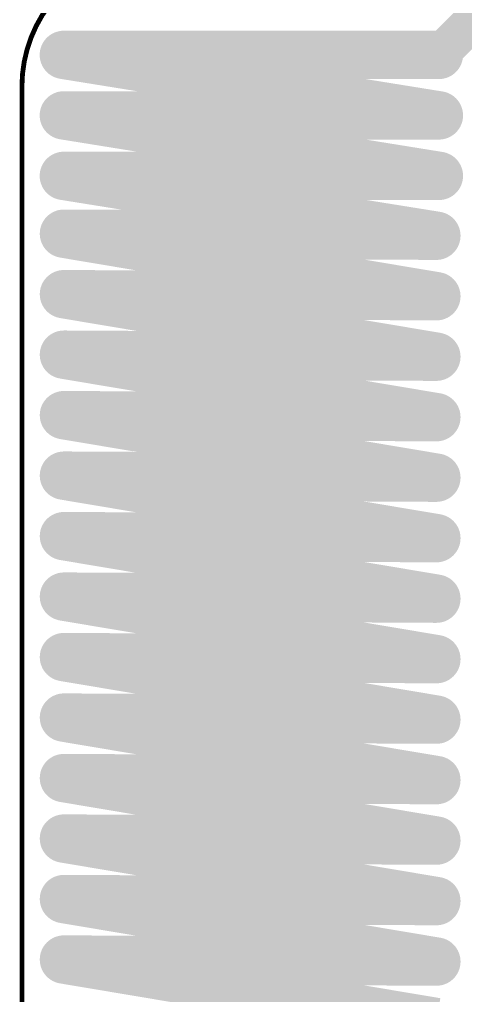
# Model space of a CAD drawing. Header units: millimetres. Extents: x 0 to 5337, y 0 to 5380.
# Drawn here: x 0.08 to 9.3, y 18.31 to 38.48 of the extents above; entities that cross this region are included whole.
import ezdxf

# ---------------------------------------------------------------- set-up
doc = ezdxf.new("R2010")
doc.units = ezdxf.units.MM
for name, color, linetype in [('BottomLayer', 5, 'Continuous'), ('BottomSolder', 6, 'Continuous'), ('Mechanical2', 216, 'Continuous'), ('TopLayer', 1, 'Continuous'), ('TopSolder', 216, 'Continuous'), ('ViaHoleLayer', 16, 'Continuous')]:
    doc.layers.add(name, color=color, linetype=linetype)

msp = doc.modelspace()

# ---------------------------------------------------------------- hatches: boundary and pattern name
at = {"layer": 'BottomLayer'}
h = msp.add_hatch(color=5, dxfattribs=at)
edge = h.paths.add_edge_path()
edge.add_arc((1, 37.75), 0.4, 0, 360)
h = msp.add_hatch(color=5, dxfattribs=at)
edge = h.paths.add_edge_path()
edge.add_arc((8.75, 37.75), 0.4, 0, 360)
h = msp.add_hatch(color=5, dxfattribs=at)
edge = h.paths.add_edge_path()
edge.add_arc((1, 36.5), 0.4, 0, 360)
h = msp.add_hatch(color=5, dxfattribs=at)
edge = h.paths.add_edge_path()
edge.add_arc((8.75, 36.5), 0.4, 0, 360)
h = msp.add_hatch(color=5, dxfattribs=at)
edge = h.paths.add_edge_path()
edge.add_arc((1, 35.25), 0.4, 0, 360)
h = msp.add_hatch(color=5, dxfattribs=at)
edge = h.paths.add_edge_path()
edge.add_arc((8.75, 35.25), 0.4, 0, 360)
h = msp.add_hatch(color=5, dxfattribs=at)
edge = h.paths.add_edge_path()
edge.add_arc((1.002, 34.055), 0.4, 0, 360)
h = msp.add_hatch(color=5, dxfattribs=at)
edge = h.paths.add_edge_path()
edge.add_arc((8.698, 34.013), 0.4, 0, 360)
h = msp.add_hatch(color=5, dxfattribs=at)
edge = h.paths.add_edge_path()
edge.add_arc((1.002, 32.805), 0.4, 0, 360)
h = msp.add_hatch(color=5, dxfattribs=at)
edge = h.paths.add_edge_path()
edge.add_arc((8.698, 32.763), 0.4, 0, 360)
h = msp.add_hatch(color=5, dxfattribs=at)
edge = h.paths.add_edge_path()
edge.add_arc((1.002, 31.555), 0.4, 0, 360)
h = msp.add_hatch(color=5, dxfattribs=at)
edge = h.paths.add_edge_path()
edge.add_arc((8.698, 31.513), 0.4, 0, 360)
h = msp.add_hatch(color=5, dxfattribs=at)
edge = h.paths.add_edge_path()
edge.add_arc((1.002, 30.305), 0.4, 0, 360)
h = msp.add_hatch(color=5, dxfattribs=at)
edge = h.paths.add_edge_path()
edge.add_arc((8.698, 30.263), 0.4, 0, 360)
h = msp.add_hatch(color=5, dxfattribs=at)
edge = h.paths.add_edge_path()
edge.add_arc((1.002, 29.055), 0.4, 0, 360)
h = msp.add_hatch(color=5, dxfattribs=at)
edge = h.paths.add_edge_path()
edge.add_arc((8.698, 29.013), 0.4, 0, 360)
h = msp.add_hatch(color=5, dxfattribs=at)
edge = h.paths.add_edge_path()
edge.add_arc((1.002, 27.805), 0.4, 0, 360)
h = msp.add_hatch(color=5, dxfattribs=at)
edge = h.paths.add_edge_path()
edge.add_arc((8.698, 27.763), 0.4, 0, 360)
h = msp.add_hatch(color=5, dxfattribs=at)
edge = h.paths.add_edge_path()
edge.add_arc((1.002, 26.555), 0.4, 0, 360)
h = msp.add_hatch(color=5, dxfattribs=at)
edge = h.paths.add_edge_path()
edge.add_arc((8.698, 26.513), 0.4, 0, 360)
h = msp.add_hatch(color=5, dxfattribs=at)
edge = h.paths.add_edge_path()
edge.add_arc((1.002, 25.305), 0.4, 0, 360)
h = msp.add_hatch(color=5, dxfattribs=at)
edge = h.paths.add_edge_path()
edge.add_arc((8.698, 25.263), 0.4, 0, 360)
h = msp.add_hatch(color=5, dxfattribs=at)
edge = h.paths.add_edge_path()
edge.add_arc((1.002, 24.055), 0.4, 0, 360)
h = msp.add_hatch(color=5, dxfattribs=at)
edge = h.paths.add_edge_path()
edge.add_arc((8.698, 24.013), 0.4, 0, 360)
h = msp.add_hatch(color=5, dxfattribs=at)
edge = h.paths.add_edge_path()
edge.add_arc((1.002, 22.805), 0.4, 0, 360)
h = msp.add_hatch(color=5, dxfattribs=at)
edge = h.paths.add_edge_path()
edge.add_arc((8.698, 22.763), 0.4, 0, 360)
h = msp.add_hatch(color=5, dxfattribs=at)
edge = h.paths.add_edge_path()
edge.add_arc((1.002, 21.555), 0.4, 0, 360)
h = msp.add_hatch(color=5, dxfattribs=at)
edge = h.paths.add_edge_path()
edge.add_arc((8.698, 21.513), 0.4, 0, 360)
h = msp.add_hatch(color=5, dxfattribs=at)
edge = h.paths.add_edge_path()
edge.add_arc((1.002, 20.305), 0.4, 0, 360)
h = msp.add_hatch(color=5, dxfattribs=at)
edge = h.paths.add_edge_path()
edge.add_arc((8.698, 20.263), 0.4, 0, 360)
h = msp.add_hatch(color=5, dxfattribs=at)
edge = h.paths.add_edge_path()
edge.add_arc((1.002, 19.055), 0.4, 0, 360)
h = msp.add_hatch(color=5, dxfattribs=at)
edge = h.paths.add_edge_path()
edge.add_arc((8.698, 19.013), 0.4, 0, 360)
at = {"layer": 'TopLayer'}
h = msp.add_hatch(color=1, dxfattribs=at)
edge = h.paths.add_edge_path()
edge.add_arc((1, 37.75), 0.4, 0, 360)
h = msp.add_hatch(color=1, dxfattribs=at)
edge = h.paths.add_edge_path()
edge.add_arc((8.75, 37.75), 0.4, 0, 360)
h = msp.add_hatch(color=1, dxfattribs=at)
edge = h.paths.add_edge_path()
edge.add_arc((1, 36.5), 0.4, 0, 360)
h = msp.add_hatch(color=1, dxfattribs=at)
edge = h.paths.add_edge_path()
edge.add_arc((8.75, 36.5), 0.4, 0, 360)
h = msp.add_hatch(color=1, dxfattribs=at)
edge = h.paths.add_edge_path()
edge.add_arc((1, 35.25), 0.4, 0, 360)
h = msp.add_hatch(color=1, dxfattribs=at)
edge = h.paths.add_edge_path()
edge.add_arc((8.75, 35.25), 0.4, 0, 360)
h = msp.add_hatch(color=1, dxfattribs=at)
edge = h.paths.add_edge_path()
edge.add_arc((1.002, 34.055), 0.4, 0, 360)
h = msp.add_hatch(color=1, dxfattribs=at)
edge = h.paths.add_edge_path()
edge.add_arc((8.698, 34.013), 0.4, 0, 360)
h = msp.add_hatch(color=1, dxfattribs=at)
edge = h.paths.add_edge_path()
edge.add_arc((1.002, 32.805), 0.4, 0, 360)
h = msp.add_hatch(color=1, dxfattribs=at)
edge = h.paths.add_edge_path()
edge.add_arc((8.698, 32.763), 0.4, 0, 360)
h = msp.add_hatch(color=1, dxfattribs=at)
edge = h.paths.add_edge_path()
edge.add_arc((1.002, 31.555), 0.4, 0, 360)
h = msp.add_hatch(color=1, dxfattribs=at)
edge = h.paths.add_edge_path()
edge.add_arc((8.698, 31.513), 0.4, 0, 360)
h = msp.add_hatch(color=1, dxfattribs=at)
edge = h.paths.add_edge_path()
edge.add_arc((1.002, 30.305), 0.4, 0, 360)
h = msp.add_hatch(color=1, dxfattribs=at)
edge = h.paths.add_edge_path()
edge.add_arc((8.698, 30.263), 0.4, 0, 360)
h = msp.add_hatch(color=1, dxfattribs=at)
edge = h.paths.add_edge_path()
edge.add_arc((1.002, 29.055), 0.4, 0, 360)
h = msp.add_hatch(color=1, dxfattribs=at)
edge = h.paths.add_edge_path()
edge.add_arc((8.698, 29.013), 0.4, 0, 360)
h = msp.add_hatch(color=1, dxfattribs=at)
edge = h.paths.add_edge_path()
edge.add_arc((1.002, 27.805), 0.4, 0, 360)
h = msp.add_hatch(color=1, dxfattribs=at)
edge = h.paths.add_edge_path()
edge.add_arc((8.698, 27.763), 0.4, 0, 360)
h = msp.add_hatch(color=1, dxfattribs=at)
edge = h.paths.add_edge_path()
edge.add_arc((1.002, 26.555), 0.4, 0, 360)
h = msp.add_hatch(color=1, dxfattribs=at)
edge = h.paths.add_edge_path()
edge.add_arc((8.698, 26.513), 0.4, 0, 360)
h = msp.add_hatch(color=1, dxfattribs=at)
edge = h.paths.add_edge_path()
edge.add_arc((1.002, 25.305), 0.4, 0, 360)
h = msp.add_hatch(color=1, dxfattribs=at)
edge = h.paths.add_edge_path()
edge.add_arc((8.698, 25.263), 0.4, 0, 360)
h = msp.add_hatch(color=1, dxfattribs=at)
edge = h.paths.add_edge_path()
edge.add_arc((1.002, 24.055), 0.4, 0, 360)
h = msp.add_hatch(color=1, dxfattribs=at)
edge = h.paths.add_edge_path()
edge.add_arc((8.698, 24.013), 0.4, 0, 360)
h = msp.add_hatch(color=1, dxfattribs=at)
edge = h.paths.add_edge_path()
edge.add_arc((1.002, 22.805), 0.4, 0, 360)
h = msp.add_hatch(color=1, dxfattribs=at)
edge = h.paths.add_edge_path()
edge.add_arc((8.698, 22.763), 0.4, 0, 360)
h = msp.add_hatch(color=1, dxfattribs=at)
edge = h.paths.add_edge_path()
edge.add_arc((1.002, 21.555), 0.4, 0, 360)
h = msp.add_hatch(color=1, dxfattribs=at)
edge = h.paths.add_edge_path()
edge.add_arc((8.698, 21.513), 0.4, 0, 360)
h = msp.add_hatch(color=1, dxfattribs=at)
edge = h.paths.add_edge_path()
edge.add_arc((1.002, 20.305), 0.4, 0, 360)
h = msp.add_hatch(color=1, dxfattribs=at)
edge = h.paths.add_edge_path()
edge.add_arc((8.698, 20.263), 0.4, 0, 360)
h = msp.add_hatch(color=1, dxfattribs=at)
edge = h.paths.add_edge_path()
edge.add_arc((1.002, 19.055), 0.4, 0, 360)
h = msp.add_hatch(color=1, dxfattribs=at)
edge = h.paths.add_edge_path()
edge.add_arc((8.698, 19.013), 0.4, 0, 360)
at = {"layer": 'ViaHoleLayer'}
h = msp.add_hatch(color=16, dxfattribs=at)
edge = h.paths.add_edge_path()
edge.add_arc((1, 37.75), 0.2, 0, 360)
h = msp.add_hatch(color=16, dxfattribs=at)
edge = h.paths.add_edge_path()
edge.add_arc((8.75, 37.75), 0.2, 0, 360)
h = msp.add_hatch(color=16, dxfattribs=at)
edge = h.paths.add_edge_path()
edge.add_arc((1, 36.5), 0.2, 0, 360)
h = msp.add_hatch(color=16, dxfattribs=at)
edge = h.paths.add_edge_path()
edge.add_arc((8.75, 36.5), 0.2, 0, 360)
h = msp.add_hatch(color=16, dxfattribs=at)
edge = h.paths.add_edge_path()
edge.add_arc((1, 35.25), 0.2, 0, 360)
h = msp.add_hatch(color=16, dxfattribs=at)
edge = h.paths.add_edge_path()
edge.add_arc((8.75, 35.25), 0.2, 0, 360)
h = msp.add_hatch(color=16, dxfattribs=at)
edge = h.paths.add_edge_path()
edge.add_arc((1.002, 34.055), 0.2, 0, 360)
h = msp.add_hatch(color=16, dxfattribs=at)
edge = h.paths.add_edge_path()
edge.add_arc((8.698, 34.013), 0.2, 0, 360)
h = msp.add_hatch(color=16, dxfattribs=at)
edge = h.paths.add_edge_path()
edge.add_arc((1.002, 32.805), 0.2, 0, 360)
h = msp.add_hatch(color=16, dxfattribs=at)
edge = h.paths.add_edge_path()
edge.add_arc((8.698, 32.763), 0.2, 0, 360)
h = msp.add_hatch(color=16, dxfattribs=at)
edge = h.paths.add_edge_path()
edge.add_arc((1.002, 31.555), 0.2, 0, 360)
h = msp.add_hatch(color=16, dxfattribs=at)
edge = h.paths.add_edge_path()
edge.add_arc((8.698, 31.513), 0.2, 0, 360)
h = msp.add_hatch(color=16, dxfattribs=at)
edge = h.paths.add_edge_path()
edge.add_arc((1.002, 30.305), 0.2, 0, 360)
h = msp.add_hatch(color=16, dxfattribs=at)
edge = h.paths.add_edge_path()
edge.add_arc((8.698, 30.263), 0.2, 0, 360)
h = msp.add_hatch(color=16, dxfattribs=at)
edge = h.paths.add_edge_path()
edge.add_arc((1.002, 29.055), 0.2, 0, 360)
h = msp.add_hatch(color=16, dxfattribs=at)
edge = h.paths.add_edge_path()
edge.add_arc((8.698, 29.013), 0.2, 0, 360)
h = msp.add_hatch(color=16, dxfattribs=at)
edge = h.paths.add_edge_path()
edge.add_arc((1.002, 27.805), 0.2, 0, 360)
h = msp.add_hatch(color=16, dxfattribs=at)
edge = h.paths.add_edge_path()
edge.add_arc((8.698, 27.763), 0.2, 0, 360)
h = msp.add_hatch(color=16, dxfattribs=at)
edge = h.paths.add_edge_path()
edge.add_arc((1.002, 26.555), 0.2, 0, 360)
h = msp.add_hatch(color=16, dxfattribs=at)
edge = h.paths.add_edge_path()
edge.add_arc((8.698, 26.513), 0.2, 0, 360)
h = msp.add_hatch(color=16, dxfattribs=at)
edge = h.paths.add_edge_path()
edge.add_arc((1.002, 25.305), 0.2, 0, 360)
h = msp.add_hatch(color=16, dxfattribs=at)
edge = h.paths.add_edge_path()
edge.add_arc((8.698, 25.263), 0.2, 0, 360)
h = msp.add_hatch(color=16, dxfattribs=at)
edge = h.paths.add_edge_path()
edge.add_arc((1.002, 24.055), 0.2, 0, 360)
h = msp.add_hatch(color=16, dxfattribs=at)
edge = h.paths.add_edge_path()
edge.add_arc((8.698, 24.013), 0.2, 0, 360)
h = msp.add_hatch(color=16, dxfattribs=at)
edge = h.paths.add_edge_path()
edge.add_arc((1.002, 22.805), 0.2, 0, 360)
h = msp.add_hatch(color=16, dxfattribs=at)
edge = h.paths.add_edge_path()
edge.add_arc((8.698, 22.763), 0.2, 0, 360)
h = msp.add_hatch(color=16, dxfattribs=at)
edge = h.paths.add_edge_path()
edge.add_arc((1.002, 21.555), 0.2, 0, 360)
h = msp.add_hatch(color=16, dxfattribs=at)
edge = h.paths.add_edge_path()
edge.add_arc((8.698, 21.513), 0.2, 0, 360)
h = msp.add_hatch(color=16, dxfattribs=at)
edge = h.paths.add_edge_path()
edge.add_arc((1.002, 20.305), 0.2, 0, 360)
h = msp.add_hatch(color=16, dxfattribs=at)
edge = h.paths.add_edge_path()
edge.add_arc((8.698, 20.263), 0.2, 0, 360)
h = msp.add_hatch(color=16, dxfattribs=at)
edge = h.paths.add_edge_path()
edge.add_arc((1.002, 19.055), 0.2, 0, 360)
h = msp.add_hatch(color=16, dxfattribs=at)
edge = h.paths.add_edge_path()
edge.add_arc((8.698, 19.013), 0.2, 0, 360)

# ---------------------------------------------------------------- linework, layer by layer
at = {"layer": 'BottomLayer', "const_width": 0.8}
for points in [[(1, 37.75), (8.75, 36.5)], [(1, 36.5), (8.75, 35.25)], [(1, 35.25), (8.698, 34.013)], [(1.002, 34.055), (8.698, 32.763)], [(1.002, 32.805), (8.698, 31.513)], [(1.002, 31.555), (8.698, 30.263)], [(1.002, 30.305), (8.698, 29.013)], [(1.002, 29.055), (8.698, 27.763)], [(1.002, 27.805), (8.698, 26.513)], [(1.002, 26.555), (8.698, 25.263)], [(1.002, 25.305), (8.698, 24.013)], [(1.002, 24.055), (8.698, 22.763)], [(1.002, 22.805), (8.698, 21.513)], [(1.002, 21.555), (8.698, 20.263)], [(1.002, 20.305), (8.698, 19.013)], [(1.002, 19.055), (8.698, 17.763)]]:
    msp.add_lwpolyline(points, dxfattribs=at)
at = {"layer": 'BottomLayer', "const_width": 0.4}
for points in [[(0.8, 37.75, 1), (1.2, 37.75, 1)], [(0.8, 36.5, 1), (1.2, 36.5, 1)], [(8.55, 36.5, 1), (8.95, 36.5, 1)], [(0.8, 35.25, 1), (1.2, 35.25, 1)], [(8.55, 35.25, 1), (8.95, 35.25, 1)], [(0.802, 34.055, 1), (1.202, 34.055, 1)], [(8.498, 34.013, 1), (8.898, 34.013, 1)], [(0.802, 32.805, 1), (1.202, 32.805, 1)], [(8.498, 32.763, 1), (8.898, 32.763, 1)], [(0.802, 31.555, 1), (1.202, 31.555, 1)], [(8.498, 31.513, 1), (8.898, 31.513, 1)], [(0.802, 30.305, 1), (1.202, 30.305, 1)], [(8.498, 30.263, 1), (8.898, 30.263, 1)], [(0.802, 29.055, 1), (1.202, 29.055, 1)], [(8.498, 29.013, 1), (8.898, 29.013, 1)], [(0.802, 27.805, 1), (1.202, 27.805, 1)], [(8.498, 27.763, 1), (8.898, 27.763, 1)], [(0.802, 26.555, 1), (1.202, 26.555, 1)], [(8.498, 26.513, 1), (8.898, 26.513, 1)], [(0.802, 25.305, 1), (1.202, 25.305, 1)], [(8.498, 25.263, 1), (8.898, 25.263, 1)], [(0.802, 24.055, 1), (1.202, 24.055, 1)], [(8.498, 24.013, 1), (8.898, 24.013, 1)], [(0.802, 22.805, 1), (1.202, 22.805, 1)], [(8.498, 22.763, 1), (8.898, 22.763, 1)], [(0.802, 21.555, 1), (1.202, 21.555, 1)], [(8.498, 21.513, 1), (8.898, 21.513, 1)], [(0.802, 20.305, 1), (1.202, 20.305, 1)], [(8.498, 20.263, 1), (8.898, 20.263, 1)], [(0.802, 19.055, 1), (1.202, 19.055, 1)], [(8.498, 19.013, 1), (8.898, 19.013, 1)]]:
    msp.add_lwpolyline(points, format="xyb", close=True, dxfattribs=at)
at = {"layer": 'BottomSolder', "const_width": 1}
for points in [[(1, 37.75), (8.75, 36.5)], [(1, 36.5), (8.75, 35.25)], [(1, 35.25), (8.698, 34.013)], [(1.002, 34.055), (8.698, 32.763)], [(1.002, 32.805), (8.698, 31.513)], [(1.002, 31.555), (8.698, 30.263)], [(1.002, 30.305), (8.698, 29.013)], [(1.002, 29.055), (8.698, 27.763)], [(1.002, 27.805), (8.698, 26.513)], [(1.002, 26.555), (8.698, 25.263)], [(1.002, 25.305), (8.698, 24.013)], [(1.002, 24.055), (8.698, 22.763)], [(1.002, 22.805), (8.698, 21.513)], [(1.002, 21.555), (8.698, 20.263)], [(1.002, 20.305), (8.698, 19.013)], [(1.002, 19.055), (8.698, 17.763)]]:
    msp.add_lwpolyline(points, dxfattribs=at)
at = {"layer": 'BottomSolder', "const_width": 0.5}
for points in [[(0.75, 37.75, 1), (1.25, 37.75, 1)], [(0.75, 36.5, 1), (1.25, 36.5, 1)], [(8.5, 36.5, 1), (9, 36.5, 1)], [(0.75, 35.25, 1), (1.25, 35.25, 1)], [(8.5, 35.25, 1), (9, 35.25, 1)], [(0.752, 34.055, 1), (1.252, 34.055, 1)], [(8.448, 34.013, 1), (8.948, 34.013, 1)], [(0.752, 32.805, 1), (1.252, 32.805, 1)], [(8.448, 32.763, 1), (8.948, 32.763, 1)], [(0.752, 31.555, 1), (1.252, 31.555, 1)], [(8.448, 31.513, 1), (8.948, 31.513, 1)], [(0.752, 30.305, 1), (1.252, 30.305, 1)], [(8.448, 30.263, 1), (8.948, 30.263, 1)], [(0.752, 29.055, 1), (1.252, 29.055, 1)], [(8.448, 29.013, 1), (8.948, 29.013, 1)], [(0.752, 27.805, 1), (1.252, 27.805, 1)], [(8.448, 27.763, 1), (8.948, 27.763, 1)], [(0.752, 26.555, 1), (1.252, 26.555, 1)], [(8.448, 26.513, 1), (8.948, 26.513, 1)], [(0.752, 25.305, 1), (1.252, 25.305, 1)], [(8.448, 25.263, 1), (8.948, 25.263, 1)], [(0.752, 24.055, 1), (1.252, 24.055, 1)], [(8.448, 24.013, 1), (8.948, 24.013, 1)], [(0.752, 22.805, 1), (1.252, 22.805, 1)], [(8.448, 22.763, 1), (8.948, 22.763, 1)], [(0.752, 21.555, 1), (1.252, 21.555, 1)], [(8.448, 21.513, 1), (8.948, 21.513, 1)], [(0.752, 20.305, 1), (1.252, 20.305, 1)], [(8.448, 20.263, 1), (8.948, 20.263, 1)], [(0.752, 19.055, 1), (1.252, 19.055, 1)], [(8.448, 19.013, 1), (8.948, 19.013, 1)]]:
    msp.add_lwpolyline(points, format="xyb", close=True, dxfattribs=at)
at = {"layer": 'Mechanical2', "const_width": 0.1}
msp.add_lwpolyline([(0.133, 37.097, -0.414214), (2.933, 39.896)], format="xyb", dxfattribs=at)
msp.add_lwpolyline([(0.133, 11.437), (0.133, 37.097)], dxfattribs=at)
at = {"layer": 'Mechanical2', "const_width": 0.05}
msp.add_lwpolyline([(0.108, 37.097, 1), (0.158, 37.097, 1)], format="xyb", close=True, dxfattribs=at)
msp.add_lwpolyline([(0.108, 37.097, 1), (0.158, 37.097, 1)], format="xyb", close=True, dxfattribs=at)
at = {"layer": 'TopLayer', "const_width": 0.8}
for points in [[(8.75, 37.75), (12, 41)], [(1, 37.75), (8.75, 37.75)], [(1, 36.5), (8.75, 36.5)], [(1.033, 35.25), (8.75, 35.25)], [(1.002, 34.055), (8.698, 34.013)], [(1.002, 32.805), (8.698, 32.763)], [(1.002, 31.555), (8.698, 31.513)], [(1.002, 30.305), (8.698, 30.263)], [(1.002, 29.055), (8.698, 29.013)], [(1.002, 27.805), (8.698, 27.763)], [(1.002, 26.555), (8.698, 26.513)], [(1.002, 25.305), (8.698, 25.263)], [(1.002, 24.055), (8.698, 24.013)], [(1.002, 22.805), (8.698, 22.763)], [(1.002, 21.555), (8.698, 21.513)], [(1.002, 20.305), (8.698, 20.263)], [(1.002, 19.055), (8.698, 19.013)]]:
    msp.add_lwpolyline(points, dxfattribs=at)
at = {"layer": 'TopLayer', "const_width": 0.4}
for points in [[(0.8, 37.75, 1), (1.2, 37.75, 1)], [(8.55, 37.75, 1), (8.95, 37.75, 1)], [(8.55, 37.75, 1), (8.95, 37.75, 1)], [(0.8, 36.5, 1), (1.2, 36.5, 1)], [(8.55, 36.5, 1), (8.95, 36.5, 1)], [(0.833, 35.25, 1), (1.233, 35.25, 1)], [(8.55, 35.25, 1), (8.95, 35.25, 1)], [(0.802, 34.055, 1), (1.202, 34.055, 1)], [(8.498, 34.013, 1), (8.898, 34.013, 1)], [(0.802, 32.805, 1), (1.202, 32.805, 1)], [(8.498, 32.763, 1), (8.898, 32.763, 1)], [(0.802, 31.555, 1), (1.202, 31.555, 1)], [(8.498, 31.513, 1), (8.898, 31.513, 1)], [(0.802, 30.305, 1), (1.202, 30.305, 1)], [(8.498, 30.263, 1), (8.898, 30.263, 1)], [(0.802, 29.055, 1), (1.202, 29.055, 1)], [(8.498, 29.013, 1), (8.898, 29.013, 1)], [(0.802, 27.805, 1), (1.202, 27.805, 1)], [(8.498, 27.763, 1), (8.898, 27.763, 1)], [(0.802, 26.555, 1), (1.202, 26.555, 1)], [(8.498, 26.513, 1), (8.898, 26.513, 1)], [(0.802, 25.305, 1), (1.202, 25.305, 1)], [(8.498, 25.263, 1), (8.898, 25.263, 1)], [(0.802, 24.055, 1), (1.202, 24.055, 1)], [(8.498, 24.013, 1), (8.898, 24.013, 1)], [(0.802, 22.805, 1), (1.202, 22.805, 1)], [(8.498, 22.763, 1), (8.898, 22.763, 1)], [(0.802, 21.555, 1), (1.202, 21.555, 1)], [(8.498, 21.513, 1), (8.898, 21.513, 1)], [(0.802, 20.305, 1), (1.202, 20.305, 1)], [(8.498, 20.263, 1), (8.898, 20.263, 1)], [(0.802, 19.055, 1), (1.202, 19.055, 1)], [(8.498, 19.013, 1), (8.898, 19.013, 1)]]:
    msp.add_lwpolyline(points, format="xyb", close=True, dxfattribs=at)
at = {"layer": 'TopSolder', "const_width": 1}
for points in [[(1, 37.75), (8.75, 37.75)], [(1, 36.5), (8.75, 36.5)], [(1.033, 35.25), (8.75, 35.25)], [(1.002, 34.055), (8.698, 34.013)], [(1.002, 32.805), (8.698, 32.763)], [(1.002, 31.555), (8.698, 31.513)], [(1.002, 30.305), (8.698, 30.263)], [(1.002, 29.055), (8.698, 29.013)], [(1.002, 27.805), (8.698, 27.763)], [(1.002, 26.555), (8.698, 26.513)], [(1.002, 25.305), (8.698, 25.263)], [(1.002, 24.055), (8.698, 24.013)], [(1.002, 22.805), (8.698, 22.763)], [(1.002, 21.555), (8.698, 21.513)], [(1.002, 20.305), (8.698, 20.263)], [(1.002, 19.055), (8.698, 19.013)]]:
    msp.add_lwpolyline(points, dxfattribs=at)
at = {"layer": 'TopSolder', "const_width": 0.5}
for points in [[(0.75, 37.75, 1), (1.25, 37.75, 1)], [(8.5, 37.75, 1), (9, 37.75, 1)], [(0.75, 36.5, 1), (1.25, 36.5, 1)], [(8.5, 36.5, 1), (9, 36.5, 1)], [(0.783, 35.25, 1), (1.283, 35.25, 1)], [(8.5, 35.25, 1), (9, 35.25, 1)], [(0.752, 34.055, 1), (1.252, 34.055, 1)], [(8.448, 34.013, 1), (8.948, 34.013, 1)], [(0.752, 32.805, 1), (1.252, 32.805, 1)], [(8.448, 32.763, 1), (8.948, 32.763, 1)], [(0.752, 31.555, 1), (1.252, 31.555, 1)], [(8.448, 31.513, 1), (8.948, 31.513, 1)], [(0.752, 30.305, 1), (1.252, 30.305, 1)], [(8.448, 30.263, 1), (8.948, 30.263, 1)], [(0.752, 29.055, 1), (1.252, 29.055, 1)], [(8.448, 29.013, 1), (8.948, 29.013, 1)], [(0.752, 27.805, 1), (1.252, 27.805, 1)], [(8.448, 27.763, 1), (8.948, 27.763, 1)], [(0.752, 26.555, 1), (1.252, 26.555, 1)], [(8.448, 26.513, 1), (8.948, 26.513, 1)], [(0.752, 25.305, 1), (1.252, 25.305, 1)], [(8.448, 25.263, 1), (8.948, 25.263, 1)], [(0.752, 24.055, 1), (1.252, 24.055, 1)], [(8.448, 24.013, 1), (8.948, 24.013, 1)], [(0.752, 22.805, 1), (1.252, 22.805, 1)], [(8.448, 22.763, 1), (8.948, 22.763, 1)], [(0.752, 21.555, 1), (1.252, 21.555, 1)], [(8.448, 21.513, 1), (8.948, 21.513, 1)], [(0.752, 20.305, 1), (1.252, 20.305, 1)], [(8.448, 20.263, 1), (8.948, 20.263, 1)], [(0.752, 19.055, 1), (1.252, 19.055, 1)], [(8.448, 19.013, 1), (8.948, 19.013, 1)]]:
    msp.add_lwpolyline(points, format="xyb", close=True, dxfattribs=at)

doc.saveas('drawing.dxf')
